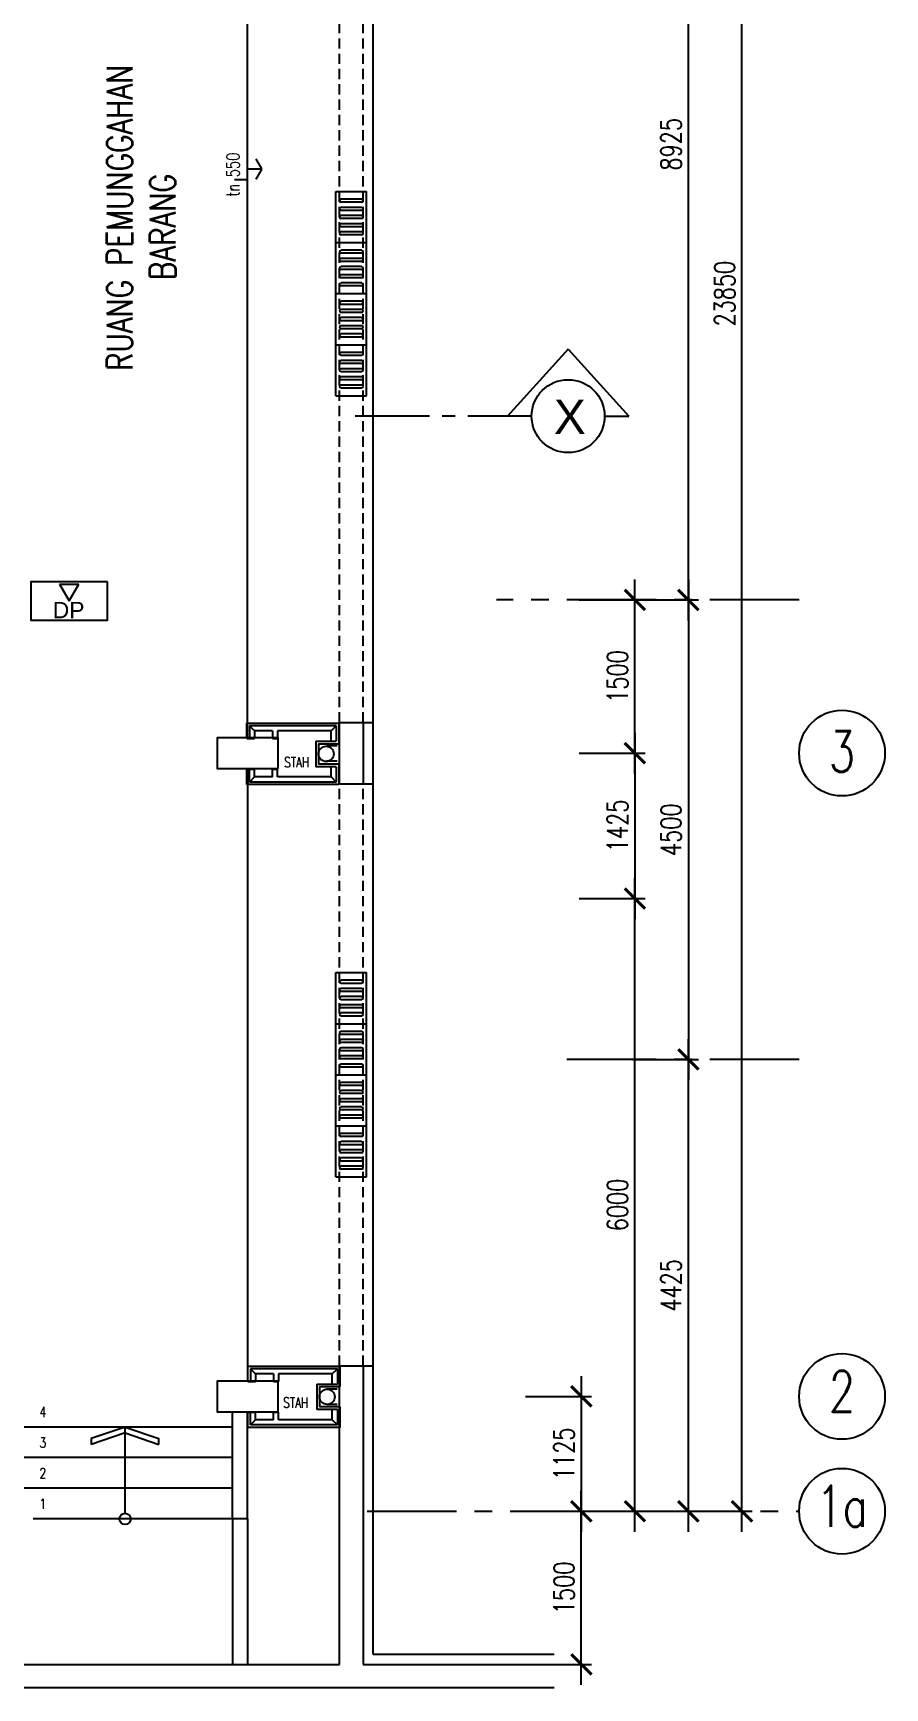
# Model space of a CAD drawing. Header units: inches. Extents: x -106706990 to 300603, y -86718466 to 1728185.
# Drawn here: x 60988 to 69329, y 15399 to 31606 of the extents above; entities that cross this region are included whole.
import ezdxf
from ezdxf.enums import TextEntityAlignment as Align

# ---------------------------------------------------------------- set-up
doc = ezdxf.new("R2010")
doc.units = ezdxf.units.IN
doc.header["$MEASUREMENT"] = 0
for name, pattern in [('CENTER', [2, 1.25, -0.25, 0.25, -0.25]), ('DASHED2', [0.375, 0.25, -0.125]), ('HIDDEN', [0.375, 0.25, -0.125])]:
    doc.linetypes.add(name, pattern=pattern)
for name, color, linetype in [('A-ARR', 4, 'Continuous'), ('A-BUBLE', 8, 'Continuous'), ('A-BUBLETEXT', 7, 'Continuous'), ('A-COLUMN', 3, 'Continuous'), ('A-DIM100', 4, 'Continuous'), ('A-DRAIN', 9, 'Continuous'), ('A-DROP', 8, 'Continuous'), ('A-JALAN', 11, 'Continuous'), ('A-NOTE', 2, 'Continuous'), ('A-PANEL', 13, 'Continuous'), ('A-PTILE', 8, 'Continuous'), ('A-ROOMSYM', 3, 'Continuous'), ('A-RWDP', 4, 'Continuous'), ('A-SECLINE', 3, 'CENTER'), ('A-STAIR', 2, 'Continuous'), ('A-STAIRH', 8, 'HIDDEN'), ('A-SYM', 8, 'Continuous'), ('A-TXTBOMBA', 7, 'Continuous'), ('AHT_DIM150', 4, 'Continuous'), ('Grid', 8, 'CENTER')]:
    doc.layers.add(name, color=color, linetype=linetype)
doc.styles.add('arial', font='arial.ttf')
doc.styles.add('ARIAL-SPEC', font='arial.ttf', dxfattribs={"height": 200})
doc.styles.add('ROMANS', font='romans.shx', dxfattribs={"width": 0.75, "height": 200})
doc.styles.add('style1', font='romans.shx', dxfattribs={"height": 750})
doc.styles.add('STYLE2', font='romans.shx', dxfattribs={"width": 0.75, "height": 1000})
doc.dimstyles.new('DIM 100', dxfattribs={"dimtxt": 200, "dimasz": 200, "dimexe": 100, "dimexo": 70, "dimgap": 70, "dimtad": 1, "dimtoh": 1, "dimdec": 0, "dimzin": 0, "dimdsep": 46, "dimtxsty": 'ROMANS', "dimblk": 'ARCHTICK', "dimcen": 0.09, "dimdle": 200, "dimclrd": 4, "dimclre": 4, "dimclrt": 2, "dimadec": 0, "dimazin": 0, "dimtfac": 1, "dimtdec": 0, "dimtmove": 1, "dimatfit": 3, "dimfxl": 1, "dimtzin": 0, "dimarcsym": 0})

# ---------------------------------------------------------------- blocks, each defined once
blk = doc.blocks.new('PC COVER')
for p, q in [((-300, 500), (0, 500)), ((-300, 0), (0, 0))]:
    blk.add_line(p, q)
at = {"layer": 'A-DRAIN', "linetype": 'Continuous', "ltscale": 1000}
for p, q in [((-300, 0), (-300, 500)), ((0, 0), (0, 500))]:
    blk.add_line(p, q, dxfattribs=at)
at = {"layer": 'A-PTILE'}
for p, q in [((-50, 425), (-250, 425)), ((-50, 395), (-250, 395)), ((-50, 345), (-250, 345)), ((-50, 315), (-250, 315)), ((-50, 265), (-250, 265)), ((-50, 235), (-250, 235)), ((-50, 185), (-250, 185)), ((-50, 155), (-250, 155)), ((-50, 105), (-250, 105)), ((-50, 75), (-250, 75))]:
    blk.add_line(p, q, dxfattribs=at)
for centre, start, end in [((-250, 410), 90, 270), ((-250, 330), 90, 270), ((-50, 410), 270, 90), ((-50, 330), 270, 90), ((-250, 250), 90, 270), ((-250, 170), 90, 270), ((-50, 250), 270, 90), ((-50, 170), 270, 90), ((-250, 90), 90, 270), ((-50, 90), 270, 90)]:
    blk.add_arc(centre, 15, start, end, dxfattribs=at)
blk = doc.blocks.new('_ArchTick')
at = {"color": 0, "linetype": 'ByBlock', "const_width": 0.15}
blk.add_lwpolyline([(-0.5, -0.5), (0.5, 0.5)], dxfattribs=at)
blk = doc.blocks.new('*D79')
at = {"layer": 'A-DIM100', "color": 4, "lineweight": -2, "transparency": 16777216}
for p, q in [((67929, 16929), (67929, 41179)), ((67383, 40979), (68029, 40979)), ((67383, 17129), (68029, 17129))]:
    blk.add_line(p, q, dxfattribs=at)
at = {"layer": 'DEFPOINTS', "color": 0, "transparency": 16777216}
for p in [(67313, 40979), (67929, 40979), (67313, 17129)]:
    blk.add_point(p, dxfattribs=at)
at = {"layer": 'A-DIM100', "color": 4, "lineweight": -2, "transparency": 16777216, "xscale": 200, "yscale": 200, "zscale": 200}
for p, rotation in [((67929, 40979), 90), ((67929, 17129), 270)]:
    blk.add_blockref('_ArchTick', p, dxfattribs=dict(at, rotation=rotation))
at = {"layer": 'A-DIM100', "color": 2, "transparency": 16777216, "insert": (67759, 29054), "char_height": 200, "attachment_point": 5, "rotation": 90, "style": 'ROMANS'}
blk.add_mtext('23850', dxfattribs=at)
blk = doc.blocks.new('*D81')
at = {"layer": 'A-DIM100', "color": 4, "lineweight": -2, "transparency": 16777216}
for p, q in [((67404, 25854), (67404, 35179)), ((66859, 34979), (67504, 34979)), ((66859, 26054), (67504, 26054))]:
    blk.add_line(p, q, dxfattribs=at)
at = {"layer": 'DEFPOINTS', "color": 0, "transparency": 16777216}
for p in [(66789, 34979), (67404, 34979), (66789, 26054)]:
    blk.add_point(p, dxfattribs=at)
at = {"layer": 'A-DIM100', "color": 4, "lineweight": -2, "transparency": 16777216, "xscale": 200, "yscale": 200, "zscale": 200}
for p, rotation in [((67404, 34979), 90), ((67404, 26054), 270)]:
    blk.add_blockref('_ArchTick', p, dxfattribs=dict(at, rotation=rotation))
at = {"layer": 'A-DIM100', "color": 2, "transparency": 16777216, "insert": (67234, 30517), "char_height": 200, "attachment_point": 5, "rotation": 90, "style": 'ROMANS'}
blk.add_mtext('8925', dxfattribs=at)
blk = doc.blocks.new('*D82')
at = {"layer": 'A-DIM100', "color": 4, "lineweight": -2, "transparency": 16777216}
for p, q in [((67404, 26254), (67404, 21354)), ((66859, 26054), (67504, 26054)), ((66859, 21554), (67504, 21554))]:
    blk.add_line(p, q, dxfattribs=at)
at = {"layer": 'DEFPOINTS', "color": 0, "transparency": 16777216}
for p in [(66789, 26054), (66789, 21554), (67404, 21554)]:
    blk.add_point(p, dxfattribs=at)
at = {"layer": 'A-DIM100', "color": 4, "lineweight": -2, "transparency": 16777216, "xscale": 200, "yscale": 200, "zscale": 200}
for p, rotation in [((67404, 26054), 90), ((67404, 21554), 270)]:
    blk.add_blockref('_ArchTick', p, dxfattribs=dict(at, rotation=rotation))
at = {"layer": 'A-DIM100', "color": 2, "transparency": 16777216, "insert": (67234, 23804), "char_height": 200, "attachment_point": 5, "rotation": 90, "style": 'ROMANS'}
blk.add_mtext('4500', dxfattribs=at)
blk = doc.blocks.new('*D83')
at = {"layer": 'A-DIM100', "color": 4, "lineweight": -2, "transparency": 16777216}
for p, q in [((67404, 16929), (67404, 21754)), ((66859, 21554), (67504, 21554)), ((66859, 17129), (67504, 17129))]:
    blk.add_line(p, q, dxfattribs=at)
at = {"layer": 'DEFPOINTS', "color": 0, "transparency": 16777216}
for p in [(66789, 21554), (67404, 21554), (66789, 17129)]:
    blk.add_point(p, dxfattribs=at)
at = {"layer": 'A-DIM100', "color": 4, "lineweight": -2, "transparency": 16777216, "xscale": 200, "yscale": 200, "zscale": 200}
for p, rotation in [((67404, 21554), 90), ((67404, 17129), 270)]:
    blk.add_blockref('_ArchTick', p, dxfattribs=dict(at, rotation=rotation))
at = {"layer": 'A-DIM100', "color": 2, "transparency": 16777216, "insert": (67234, 19342), "char_height": 200, "attachment_point": 5, "rotation": 90, "style": 'ROMANS'}
blk.add_mtext('4425', dxfattribs=at)
blk = doc.blocks.new('*D58')
at = {"layer": 'A-DIM100', "color": 4, "lineweight": -2, "transparency": 16777216}
for p, q in [((66880, 16929), (66880, 23329)), ((66334, 23129), (66980, 23129)), ((66334, 17129), (66980, 17129))]:
    blk.add_line(p, q, dxfattribs=at)
at = {"layer": 'DEFPOINTS', "color": 0, "transparency": 16777216}
for p in [(66264, 23129), (66880, 23129), (66264, 17129)]:
    blk.add_point(p, dxfattribs=at)
at = {"layer": 'A-DIM100', "color": 4, "lineweight": -2, "transparency": 16777216, "xscale": 200, "yscale": 200, "zscale": 200}
for p, rotation in [((66880, 23129), 90), ((66880, 17129), 270)]:
    blk.add_blockref('_ArchTick', p, dxfattribs=dict(at, rotation=rotation))
at = {"layer": 'A-DIM100', "color": 2, "transparency": 16777216, "insert": (66710, 20129), "char_height": 200, "attachment_point": 5, "rotation": 90, "style": 'ROMANS'}
blk.add_mtext('6000', dxfattribs=at)
blk = doc.blocks.new('*D61')
at = {"layer": 'A-DIM100', "color": 4, "lineweight": -2, "transparency": 16777216}
for p, q in [((66880, 24754), (66880, 22929)), ((66334, 24554), (66980, 24554)), ((66334, 23129), (66980, 23129))]:
    blk.add_line(p, q, dxfattribs=at)
at = {"layer": 'DEFPOINTS', "color": 0, "transparency": 16777216}
for p in [(66264, 24554), (66264, 23129), (66880, 23129)]:
    blk.add_point(p, dxfattribs=at)
at = {"layer": 'A-DIM100', "color": 4, "lineweight": -2, "transparency": 16777216, "xscale": 200, "yscale": 200, "zscale": 200}
for p, rotation in [((66880, 24554), 90), ((66880, 23129), 270)]:
    blk.add_blockref('_ArchTick', p, dxfattribs=dict(at, rotation=rotation))
at = {"layer": 'A-DIM100', "color": 2, "transparency": 16777216, "insert": (66710, 23842), "char_height": 200, "attachment_point": 5, "rotation": 90, "style": 'ROMANS'}
blk.add_mtext('1425', dxfattribs=at)
blk = doc.blocks.new('drop')
at = {"layer": 'A-DROP', "color": 8}
for p, q in [((-53, -139), (-53, 0)), ((53, 0), (-53, 0)), ((53, 0), (53, 129))]:
    blk.add_line(p, q, dxfattribs=at)
at = {"layer": 'A-DROP', "color": 8, "const_width": 20}
for points in [[(-53, -139), (-153, -81)], [(-53, -139), (47, -81)]]:
    blk.add_lwpolyline(points, dxfattribs=at)
blk = doc.blocks.new('*D64')
at = {"layer": 'A-DIM100', "color": 4, "lineweight": -2, "transparency": 16777216}
for p, q in [((66880, 24354), (66880, 26254)), ((66334, 26054), (66980, 26054)), ((66334, 24554), (66980, 24554))]:
    blk.add_line(p, q, dxfattribs=at)
at = {"layer": 'DEFPOINTS', "color": 0, "transparency": 16777216}
for p in [(66264, 26054), (66880, 26054), (66264, 24554)]:
    blk.add_point(p, dxfattribs=at)
at = {"layer": 'A-DIM100', "color": 4, "lineweight": -2, "transparency": 16777216, "xscale": 200, "yscale": 200, "zscale": 200}
for p, rotation in [((66880, 26054), 90), ((66880, 24554), 270)]:
    blk.add_blockref('_ArchTick', p, dxfattribs=dict(at, rotation=rotation))
at = {"layer": 'A-DIM100', "color": 2, "transparency": 16777216, "insert": (66710, 25304), "char_height": 200, "attachment_point": 5, "rotation": 90, "style": 'ROMANS'}
blk.add_mtext('1500', dxfattribs=at)
blk = doc.blocks.new('*D33')
at = {"layer": 'A-DIM100', "color": 4, "lineweight": -2, "transparency": 16777216}
for p, q in [((66356, 18454), (66356, 16929)), ((65810, 18254), (66456, 18254)), ((65810, 17129), (66456, 17129))]:
    blk.add_line(p, q, dxfattribs=at)
at = {"layer": 'DEFPOINTS', "color": 0, "transparency": 16777216}
for p in [(65740, 18254), (65740, 17129), (66356, 17129)]:
    blk.add_point(p, dxfattribs=at)
at = {"layer": 'A-DIM100', "color": 4, "lineweight": -2, "transparency": 16777216, "xscale": 200, "yscale": 200, "zscale": 200}
for p, rotation in [((66356, 18254), 90), ((66356, 17129), 270)]:
    blk.add_blockref('_ArchTick', p, dxfattribs=dict(at, rotation=rotation))
at = {"layer": 'A-DIM100', "color": 2, "transparency": 16777216, "insert": (66186, 17692), "char_height": 200, "attachment_point": 5, "rotation": 90, "style": 'ROMANS'}
blk.add_mtext('1125', dxfattribs=at)
blk = doc.blocks.new('*D34')
at = {"layer": 'A-DIM100', "color": 4, "lineweight": -2, "transparency": 16777216}
for p, q in [((66356, 15429), (66356, 17329)), ((65810, 17129), (66456, 17129)), ((65810, 15629), (66456, 15629))]:
    blk.add_line(p, q, dxfattribs=at)
at = {"layer": 'DEFPOINTS', "color": 0, "transparency": 16777216}
for p in [(65740, 17129), (66356, 17129), (65740, 15629)]:
    blk.add_point(p, dxfattribs=at)
at = {"layer": 'A-DIM100', "color": 4, "lineweight": -2, "transparency": 16777216, "xscale": 200, "yscale": 200, "zscale": 200}
for p, rotation in [((66356, 17129), 90), ((66356, 15629), 270)]:
    blk.add_blockref('_ArchTick', p, dxfattribs=dict(at, rotation=rotation))
at = {"layer": 'A-DIM100', "color": 2, "transparency": 16777216, "insert": (66186, 16379), "char_height": 200, "attachment_point": 5, "rotation": 90, "style": 'ROMANS'}
blk.add_mtext('1500', dxfattribs=at)
blk = doc.blocks.new('A$C75E66BF6')
at = {"layer": 'A-NOTE', "color": 8, "linetype": 'Continuous', "ltscale": 500}
for p, q in [((75, 825), (25, 875)), ((75, 650), (75, 825)), ((75, 825), (150, 825)), ((150, 875), (150, 825)), ((450, 875), (450, 825)), ((525, 825), (450, 825)), ((525, 825), (575, 875)), ((525, 650), (525, 825)), ((75, 650), (150, 650)), ((150, 650), (150, 600)), ((525, 650), (450, 650)), ((450, 650), (450, 600)), ((75, 75), (75, 600)), ((75, 600), (150, 600)), ((525, 600), (450, 600)), ((525, 75), (525, 600)), ((75, 75), (25, 25)), ((75, 75), (175, 75)), ((425, 75), (525, 75)), ((525, 75), (575, 25))]:
    blk.add_line(p, q, dxfattribs=at)
at = {"layer": 'A-PANEL', "color": 8}
for p, q in [((0, 0), (0, 900)), ((0, 900), (150, 900)), ((25, 875), (150, 875)), ((25, 25), (25, 875)), ((150, 900), (150, 875)), ((450, 900), (600, 900)), ((450, 900), (450, 875)), ((575, 875), (450, 875)), ((575, 25), (575, 875)), ((600, 900), (600, 0)), ((425, 225), (175, 225)), ((175, 25), (175, 225)), ((400, 200), (200, 200)), ((200, 0), (200, 200)), ((400, 200), (400, 0)), ((425, 225), (425, 25)), ((200, 0), (0, 0)), ((175, 25), (25, 25)), ((600, 0), (400, 0)), ((575, 25), (425, 25))]:
    blk.add_line(p, q, dxfattribs=at)
at = {"layer": 'A-RWDP', "color": 8}
blk.add_circle((300, 125), 75, dxfattribs=at)

msp = doc.modelspace()

# ---------------------------------------------------------------- linework, layer by layer
at = {"color": 8}
for p, q in [((63988.8, 24854.4), (64318.8, 24854.4)), ((63988.8, 24254.4), (64318.8, 24254.4)), ((63988.8, 18554.4), (64318.8, 18554.4)), ((63988.8, 18554.4), (64218.8, 18554.4))]:
    msp.add_line(p, q, dxfattribs=at)
at = {"layer": 'A-BUBLE'}
for centre in [(68908.7, 24554.4), (68908.7, 18254.4), (68908.7, 17129.4)]:
    msp.add_circle(centre, 420, dxfattribs=at)
at = {"layer": 'A-COLUMN', "color": 8}
for points in [[(63388.8, 24404.4), (63388.8, 24704.4), (62788.8, 24704.4), (62788.8, 24404.4)], [(63388.8, 18104.4), (63388.8, 18404.4), (62788.8, 18404.4), (62788.8, 18104.4)]]:
    msp.add_lwpolyline(points, close=True, dxfattribs=at)
at = {"layer": 'A-DRAIN', "color": 8, "linetype": 'Continuous', "ltscale": 1000}
for p, q in [((64318.8, 24854.4), (64318.8, 33254.4)), ((63988.8, 24254.4), (63988.8, 24854.4)), ((64218.8, 24854.4), (64218.8, 24254.4)), ((64318.8, 24254.4), (64318.8, 24854.4)), ((64318.8, 18554.4), (64318.8, 24254.4)), ((63988.8, 15629.4), (63988.8, 18554.4)), ((64218.8, 18554.4), (64218.8, 15629.4)), ((64318.8, 15729.4), (64318.8, 18554.4)), ((44338.8, 15629.4), (63988.8, 15629.4)), ((64218.8, 15629.4), (66088.8, 15629.4)), ((66088.8, 15399.4), (51763.8, 15399.4))]:
    msp.add_line(p, q, dxfattribs=at)
at = {"layer": 'A-DRAIN', "color": 9, "linetype": 'Continuous', "ltscale": 1000}
msp.add_line((64318.8, 15729.4), (66088.8, 15729.4), dxfattribs=at)
at = {"layer": 'A-DROP', "color": 8}
for p, q in [((63088.8, 24704.4), (63088.8, 33404.4)), ((63088.8, 24404.4), (63088.8, 18404.4))]:
    msp.add_line(p, q, dxfattribs=at)
at = {"layer": 'A-JALAN', "color": 8}
for p, q in [((62938.8, 17054.4), (62938.8, 15629.4)), ((63088.8, 17054.4), (63088.8, 15629.4))]:
    msp.add_line(p, q, dxfattribs=at)
at = {"layer": 'A-NOTE', "color": 8, "linetype": 'Continuous', "ltscale": 500}
for p, q in [((61888.8, 17954.4), (61557.8, 17841.7)), ((61888.8, 17896.8), (61557.8, 17784)), ((61557.8, 17841.7), (61557.8, 17784)), ((61888.8, 17109.4), (61888.8, 17954.4)), ((61888.8, 17954.4), (62219.7, 17841.7)), ((61888.8, 17896.8), (62219.7, 17784)), ((62219.7, 17784), (62219.7, 17841.7))]:
    msp.add_line(p, q, dxfattribs=at)
msp.add_circle((61888.8, 17054.4), 55, dxfattribs=at)
at = {"layer": 'A-RWDP', "color": 8, "linetype": 'HIDDEN', "ltscale": 400}
for p, q in [((63863.8, 24629.4), (63988.8, 24629.4)), ((63863.8, 24479.4), (63988.8, 24479.4)), ((63863.8, 18329.4), (63988.8, 18329.4)), ((63863.8, 18179.4), (63988.8, 18179.4))]:
    msp.add_line(p, q, dxfattribs=at)
at = {"layer": 'A-SECLINE', "color": 8, "linetype": 'Continuous', "ltscale": 500}
for p, q in [((66226.9, 28511.3), (65632.8, 27854.2)), ((66226.9, 28511.3), (66820.9, 27854.2)), ((66584.2, 27854.2), (66820.9, 27854.2))]:
    msp.add_line(p, q, dxfattribs=at)
at = {"layer": 'A-SECLINE', "color": 8, "linetype": 'CENTER', "ltscale": 500}
msp.add_line((65869.6, 27854.2), (64140.2, 27854.2), dxfattribs=at)
at = {"layer": 'A-SECLINE', "color": 3, "linetype": 'CENTER', "ltscale": 500}
msp.add_line((64298, 27854.2), (64140.2, 27854.2), dxfattribs=at)
at = {"layer": 'A-SECLINE', "color": 8, "linetype": 'Continuous', "ltscale": 500}
msp.add_circle((66226.9, 27854.2), 357.3, dxfattribs=at)
at = {"layer": 'A-STAIR', "color": 8}
for p, q in [((62938.8, 17054.4), (62938.8, 18104.4)), ((63088.8, 17054.4), (63088.8, 18104.4)), ((62938.8, 17954.4), (60838.8, 17954.4)), ((62938.8, 17654.4), (60838.8, 17654.4)), ((62938.8, 17354.4), (60838.8, 17354.4)), ((62938.8, 17054.4), (60988.8, 17054.4)), ((63088.8, 17054.4), (62938.8, 17054.4))]:
    msp.add_line(p, q, dxfattribs=at)
at = {"layer": 'A-STAIRH', "color": 8, "linetype": 'DASHED2', "ltscale": 400}
for p, q in [((63988.8, 24854.4), (63988.8, 33254.4)), ((64218.8, 24854.4), (64218.8, 33254.4)), ((63988.8, 18554.4), (63988.8, 24254.4)), ((64218.8, 18554.4), (64218.8, 24254.4))]:
    msp.add_line(p, q, dxfattribs=at)
at = {"layer": 'A-TXTBOMBA', "color": 8}
for p, q in [((61246.3, 26207.4), (61342, 26044.3)), ((61246.3, 26207.4), (61434.7, 26207.4)), ((61342, 26044.3), (61434.7, 26207.4))]:
    msp.add_line(p, q, dxfattribs=at)
msp.add_lwpolyline([(61715.5, 26233), (60965.5, 26233), (60965.5, 25855.2), (61715.5, 25855.2)], close=True, dxfattribs=at)
at = {"layer": 'Grid', "color": 8, "ltscale": 700}
for p, q in [((68488.7, 26054.4), (65525.6, 26054.4)), ((68488.7, 21554.4), (66052.3, 21554.4)), ((64259.4, 17129.4), (68488.7, 17129.4))]:
    msp.add_line(p, q, dxfattribs=at)

# ---------------------------------------------------------------- block references
at = {"layer": 'A-ARR'}
for p in [(64253.8, 29554.4), (64253.8, 29054.4), (64253.8, 28554.4), (64253.8, 28054.4)]:
    msp.add_blockref('PC COVER', p, dxfattribs=at)
at = {"layer": 'A-ARR', "color": 8, "rotation": 90}
for p in [(63981.8, 24246.3), (63992.1, 17950.7)]:
    msp.add_blockref('A$C75E66BF6', p, dxfattribs=at)
at = {"layer": 'A-ARR', "color": 8}
for p in [(64253.8, 21904.4), (64253.8, 21404.4), (64253.8, 20904.4), (64253.8, 20404.4)]:
    msp.add_blockref('PC COVER', p, dxfattribs=at)
at = {"layer": 'AHT_DIM150', "xscale": -1, "rotation": 90}
msp.add_blockref('drop', (63088.8, 30220.5), dxfattribs=at)

# ---------------------------------------------------------------- texts
at = {"layer": 'A-BUBLETEXT', "color": 3, "style": 'STYLE2', "width": 0.75}
for s, p in [('3', (68908.7, 24370.3)), ('2', (68908.7, 18103.5)), ('1a', (68908.7, 16978.5))]:
    msp.add_text(s, height=400, dxfattribs=at).set_placement(p, align=Align.CENTER)
at = {"layer": 'A-DROP', "color": 9, "style": 'ROMANS', "width": 0.75}
msp.add_text('tn 550', height=125, rotation=90, dxfattribs=at).set_placement((63007.9, 30220), align=Align.CENTER)
at = {"layer": 'A-ROOMSYM', "color": 8, "style": 'style1', "width": 0.8}
for s, p in [('RUANG PEMUNGGAHAN', (61959.6, 29798.3)), ('BARANG', (62382.1, 29707.5))]:
    msp.add_text(s, height=250, rotation=90, dxfattribs=at).set_placement(p, align=Align.CENTER)
at = {"layer": 'A-SECLINE', "color": 8, "linetype": 'CENTER', "ltscale": 500, "style": 'ARIAL-SPEC'}
msp.add_attdef('X', (66086.2, 27679.1), 'T1', height=337.5, dxfattribs=at)
at = {"layer": 'A-SYM', "color": 8, "linetype": 'HIDDEN', "ltscale": 500, "style": 'ROMANS', "width": 0.75}
for s, p in [('STAH', (63446.6, 24416)), ('4', (61050.7, 18052.3)), ('STAH', (63437.2, 18143.6)), ('3', (61050.7, 17752.3)), ('2', (61050.7, 17452.3)), ('1', (61050.7, 17152.3))]:
    msp.add_text(s, height=100, dxfattribs=at).set_placement(p)
at = {"layer": 'A-TXTBOMBA', "color": 8, "style": 'arial'}
msp.add_text('DP', height=160, dxfattribs=at).set_placement((61180.3, 25875.1))

# ---------------------------------------------------------------- dimensions: what is measured, and where the dimension line sits
at = {"layer": 'A-DIM100'}
for base, p1, p2, angle, picture, middle in [((67928.7, 40979.4), (67313, 17129.4), (67313, 40979.4), 270, '*D79', (67758.7, 29054.4)), ((67404.4, 34979.4), (66788.7, 26054.4), (66788.7, 34979.4), 270, '*D81', (67234.4, 30516.9)), ((66880.1, 26054.4), (66264.5, 24554.4), (66264.5, 26054.4), 270, '*D64', (66710.1, 25304.4)), ((67404.4, 21554.4), (66788.7, 26054.4), (66788.7, 21554.4), 90, '*D82', (67234.4, 23804.4)), ((66880.1, 23129.4), (66264.5, 24554.4), (66264.5, 23129.4), 90, '*D61', (66710.1, 23841.9)), ((66880.1, 23129.4), (66264.5, 17129.4), (66264.5, 23129.4), 270, '*D58', (66710.1, 20129.4)), ((67404.4, 21554.4), (66788.7, 17129.4), (66788.7, 21554.4), 270, '*D83', (67234.4, 19341.9)), ((66355.9, 17129.4), (65740.2, 18254.4), (65740.2, 17129.4), 90, '*D33', (66185.9, 17691.9)), ((66355.9, 17129.4), (65740.2, 15629.4), (65740.2, 17129.4), 270, '*D34', (66185.9, 16379.4))]:
    dim = msp.add_linear_dim(base=base, p1=p1, p2=p2, angle=angle, dimstyle='DIM 100', dxfattribs=at)
    dim.commit()
    dim.dimension.update_dxf_attribs({"geometry": picture, "text_midpoint": middle})

doc.saveas('drawing.dxf')
